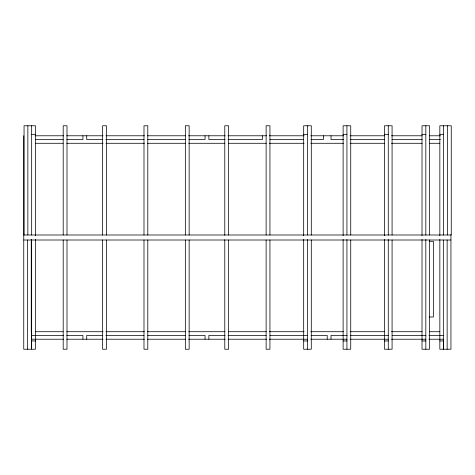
<?xml version="1.0" encoding="UTF-8"?>
<svg xmlns="http://www.w3.org/2000/svg" width="475" height="475" viewBox="0 0 475 475"><rect width="100%" height="100%" fill="white"/><g stroke="black" fill="none" stroke-linecap="round" stroke-linejoin="round"><path stroke-width="0.71" d="M31.659 134.336L35.465 134.336M303.679 134.336L307.479 134.336M343.122 134.336L346.928 134.336M384.471 134.336L388.277 134.336M422.014 134.336L425.82 134.336M439.838 134.336L443.644 134.336M35.067 135.779L63.721 135.779M66.684 135.779L103.111 135.779M105.812 135.779L144.412 135.779M147.375 135.779L185.505 135.779M188.474 135.779L225.102 135.779M227.905 135.779L266.558 135.779M269.242 135.779L304.101 135.779M310.775 135.779L343.544 135.779M350.051 135.779L384.471 135.779M391.447 135.779L422.103 135.779M429.43 135.779L440.414 135.779M35.322 139.585L63.145 139.585M66.809 139.585L82.917 139.585L82.917 135.779M102.873 139.585L86.723 139.585L86.723 135.779M105.812 139.585L143.99 139.585M147.796 139.585L185.238 139.585M188.908 139.585L205.063 139.585L205.063 135.779M224.978 139.585L208.869 139.585L208.869 135.779M227.905 139.585L262.331 139.585L262.331 135.779M269.937 139.585L303.626 139.585M310.953 139.585L323.398 139.585L323.398 135.779M343.461 139.585L331.01 139.585L331.01 135.779M350.051 139.585L384.471 139.585M392.083 139.585L422.103 139.585M429.43 139.585L440.414 139.585M35.619 143.29L63.062 143.29M66.761 143.29L103.111 143.29M105.955 143.29L144.412 143.29M147.369 143.29L185.707 143.29M188.658 143.29L224.788 143.29M228.451 143.29L266.273 143.29M269.242 143.29L304.101 143.29M310.775 143.29L343.407 143.29M350.081 143.29L384.198 143.29M391.447 143.29L422.026 143.29M429.442 143.29L439.826 143.29M23.75 234.994L451.25 234.994L451.25 125.768L439.838 125.768L439.838 235.707M23.75 240.006L450.947 240.006M429.335 241.306L433.432 241.306L433.432 316.991L429.335 316.991M35.619 331.71L63.062 331.71M66.761 331.71L103.111 331.71M105.955 331.71L144.412 331.71M147.369 331.71L185.707 331.71M188.658 331.71L224.788 331.71M228.451 331.71L266.273 331.71M269.242 331.71L304.101 331.71M310.775 331.71L343.407 331.71M350.081 331.71L384.198 331.71M391.447 331.71L422.026 331.71M429.442 331.71L439.826 331.71M31.356 335.415L63.769 335.415M66.714 335.415L82.917 335.415L82.917 339.221M102.873 335.415L86.723 335.415L86.723 339.221M105.812 335.415L143.99 335.415M147.796 335.415L185.238 335.415M188.908 335.415L205.063 335.415L205.063 339.221M225.019 335.415L208.869 335.415L208.869 339.221M227.958 335.415L266.131 335.415M269.937 335.415L307.384 335.415M311.054 335.415L327.204 335.415L327.204 339.221M347.16 335.415L331.01 335.415L331.01 339.221M350.099 335.415L388.277 335.415M392.083 335.415L425.962 335.415M428.907 335.415L443.644 335.415M31.356 339.221L63.769 339.221M66.684 339.221L103.111 339.221M105.812 339.221L144.412 339.221M147.375 339.221L185.505 339.221M188.474 339.221L225.102 339.221M227.958 339.221L266.558 339.221M269.242 339.221L307.384 339.221M310.775 339.221L347.16 339.221M350.081 339.221L388.277 339.221M391.447 339.221L425.962 339.221M428.907 339.221L443.644 339.221M31.659 340.961L35.465 340.961M303.679 340.961L307.479 340.961M343.122 340.961L346.928 340.961M384.471 340.961L388.277 340.961M422.014 340.961L425.82 340.961M439.838 340.961L443.644 340.961L443.644 349.232M450.947 234.531L450.947 349.232L439.838 349.232L439.838 239.406M447.444 125.768L447.444 234.994M447.147 240.006L447.147 349.232M443.644 125.768L443.644 235.06M443.341 240.006L443.341 349.232M429.626 234.994L429.626 125.768L422.014 125.768L422.014 235.707M429.626 240.006L429.626 349.232L422.014 349.232L422.014 239.406M425.82 125.768L425.82 235.06M425.82 239.501L425.82 349.232M392.083 234.994L392.083 125.768L384.471 125.768L384.471 235.707M392.083 240.006L392.083 349.232L384.471 349.232L384.471 239.406M388.277 125.768L388.277 235.06M388.277 239.501L388.277 349.232M350.734 234.994L350.734 125.768L343.122 125.768L343.122 235.707M350.734 240.006L350.734 349.232L343.122 349.232L343.122 239.406M346.928 125.768L346.928 235.06M346.928 239.501L346.928 349.232M311.285 234.994L311.285 125.768L303.679 125.768L303.679 235.707M311.285 240.006L311.285 349.232L303.679 349.232L303.679 239.406M307.479 125.768L307.479 235.06M307.479 239.501L307.479 349.232M269.937 234.994L269.937 125.768L266.131 125.768L266.131 234.994M269.937 240.006L269.937 349.232L266.131 349.232L266.131 240.006M228.588 234.994L228.588 125.768L224.788 125.768L224.788 235.273M228.588 240.006L228.588 349.232L224.788 349.232L224.788 239.727M189.145 234.994L189.145 125.768L185.339 125.768L185.339 234.994M189.145 240.006L189.145 349.232L185.339 349.232L185.339 240.006M147.796 234.994L147.796 125.768L143.99 125.768L143.99 234.994M147.796 240.006L147.796 349.232L143.99 349.232L143.99 240.006M106.448 234.994L106.448 125.768L102.642 125.768L102.642 234.994M106.448 240.006L106.448 349.232L102.642 349.232L102.642 240.006M66.999 234.994L66.999 125.768L63.199 125.768L63.199 234.994M66.999 240.006L66.999 349.232L63.199 349.232L63.199 240.006M35.465 235.707L35.465 125.768L24.053 125.768L24.053 234.994M35.465 239.406L35.465 349.232L31.659 349.232L31.659 239.406M31.659 125.768L31.659 235.06M31.356 239.721L31.356 349.232L23.75 349.232L23.75 135.779M31.261 239.4L31.261 331.71M27.853 125.768L27.853 234.994M27.556 240.006L27.556 349.232"/></g></svg>
